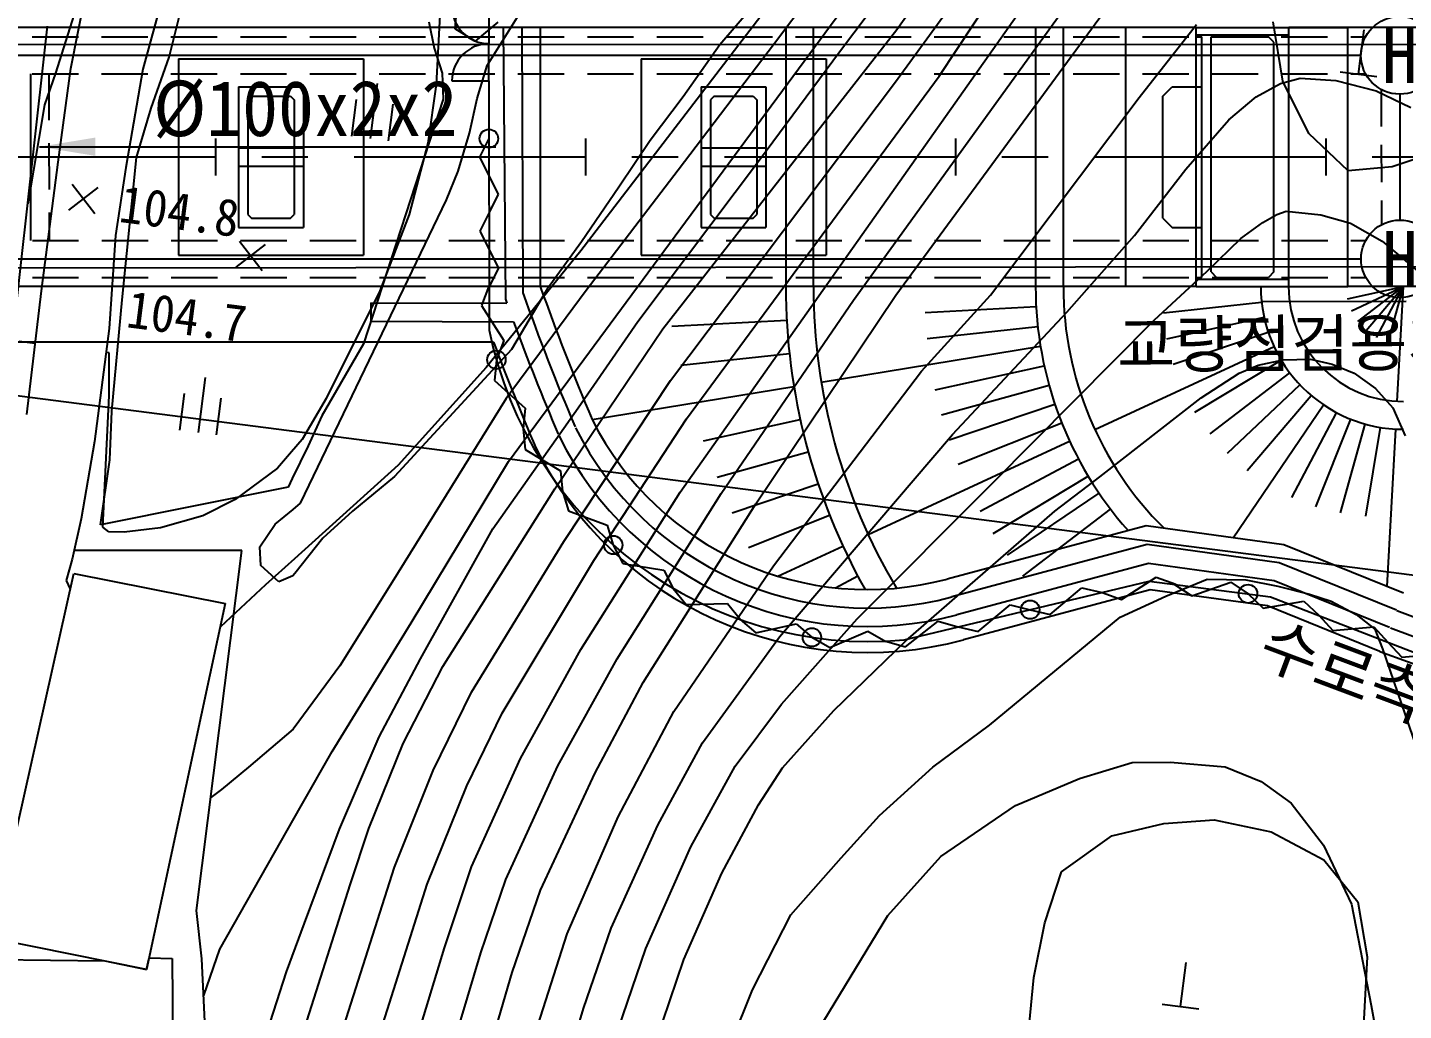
# Model space of a CAD drawing. Header units: millimetres. Extents: x 2406 to 3202, y 1103 to 1810.
# Drawn here: x 3079.9 to 3154.3, y 1428.7 to 1481.8 of the extents above; entities that cross this region are included whole.
import ezdxf
from ezdxf.enums import TextEntityAlignment as Align
from ezdxf.xclip import XClip

# ---------------------------------------------------------------- set-up
doc = ezdxf.new("R2010")
doc.units = ezdxf.units.MM
doc.header["$LTSCALE"] = 10
doc.header["$MEASUREMENT"] = 0
doc.header["$XCLIPFRAME"] = 2
doc.linetypes.add('CENTER', pattern=[2, 1.25, -0.25, 0.25, -0.25])
doc.linetypes.add('HIDDEN', pattern=[0.375, 0.25, -0.125])
for name, color, linetype in [('TN-MANH', 4, 'Continuous'), ('TZ-BASE', 253, 'Continuous'), ('TZ-CABL', 4, 'Continuous')]:
    doc.layers.add(name, color=color, linetype=linetype)
doc.styles.add('HANA', font='GulimChe.ttf')
doc.styles.get("Standard").update_dxf_attribs({"font": 'GulimChe.ttf'})
doc.linetypes.add('I_LINE', pattern='A,3.5,["I",Standard,S=1,R=0,X=-1,Y=-0.5],3.5', length=7)
doc.linetypes.add('ZIGZAG', pattern='A,0.0001,-0.2,[131,ltypeshp.shx,S=0.2,R=0,X=-0.2,Y=0],-0.4,[131,ltypeshp.shx,S=0.2,R=180,X=0.2,Y=0],-0.2', length=0.8001)
doc.dimstyles.get("Standard").update_dxf_attribs({"dimtxt": 0.18, "dimasz": 0.18, "dimexe": 0.18, "dimexo": 0.0625, "dimgap": 0.09, "dimtad": 0, "dimtih": 1, "dimtoh": 1, "dimdec": 4, "dimzin": 0, "dimdsep": 46, "dimtxsty": 'Standard', "dimcen": 0.09, "dimadec": 0, "dimazin": 0, "dimtfac": 1, "dimtdec": 4, "dimtofl": 0, "dimtmove": 0, "dimatfit": 3, "dimfxl": 0, "dimtolj": 1, "dimtzin": 0, "dimarcsym": 0})

# ---------------------------------------------------------------- blocks, each defined once
blk = doc.blocks.new('JD-FHFJ6')
at = {"layer": 'TZ-BASE'}
for p, q in [((280, 26.854), (700, -27.117)), ((639.111, 4.367, 112), (647.273, 16.703, 112)), ((634.499, 14.182, 106), (619.738, -5.066, 106)), ((625.113, -18.1, 113), (648.03, 14.34, 113)), ((634.965, 12.477, 107), (630.204, 6.137, 107)), ((634.474, -7.738, 114), (648.836, 12.139, 114)), ((592.191, 4.79, 110.035), (593.291, 10.433, 110.035)), ((612.267, 10.515, 105), (611.924, 3.915, 105)), ((615.837, -16.441, 108), (635.861, 10.671, 108)), ((633.717, 5.686, 109), (637.34, 10.481, 109)), ((593.2, 10.348, 104), (591.353, 4.539, 104)), ((597.593, 10.355, 105.888), (596.082, 4.749, 105.888)), ((614.682, 4.954, 106.143), (617.809, 9.969, 106.143)), ((636.759, -7.456, 115), (649.799, 10.277, 115)), ((636.818, 6.891, 110), (638.794, 9.697, 110)), ((612.962, 6.936, 105.837), (613.116, 8.925, 105.837)), ((636.75, 4.067, 111), (639.797, 8.252, 111)), ((597.498, 5.404, 104.953), (598.1, 7.769, 104.953)), ((614.781, 4.123), (614.787, 8.123)), ((628.906, 7.992, 106.143), (627.248, 6.058, 106.143)), ((653, 7), (528.025, 7, -102.427)), ((588.428, -15.412, 103.151), (590.924, 7.08, 103.151)), ((611.535, 7.304, 104.953), (611.815, 5.892, 104.953)), ((614.036, 6.268, 105.837), (612.962, 6.936, 105.837)), ((615.254, 7.282, 105.837), (614.036, 6.268, 105.837)), ((615.554, 7), (615.669, -7.669)), ((616.554, 7), (616.612, -7.335)), ((617.554, 7), (617.554, -7)), ((624.171, -9.285, 110), (636.818, 6.891, 110)), ((630.82, 7), (630.82, -7)), ((632.32, -7), (632.32, 7)), ((644.32, 7), (644.32, -7)), ((645.82, -7), (645.82, 7)), ((649.2, -7), (649.2, 7)), ((649.924, 3.224, 116), (653.021, 7.168, 116)), ((652.975, 7, -102.427), (652.975, -7, -102.427)), ((653, -7), (653, 7)), ((653, 7), (661.2, 7)), ((657.676, 4.105, 114.54), (657.156, 7.304, 114.54)), ((658, -7), (658, 7)), ((700, 7), (658, 7)), ((661.2, -7), (661.2, 7)), ((661.772, 4.488, 117.345), (662.078, 6.868, 117.345)), ((630.204, 6.137, 107), (625.001, -0.709, 107)), ((627.248, 6.058, 106.143), (625.281, 3.247, 106.143)), ((653, 6.6), (658, 6.6)), ((653, 6.5), (653.3, 6.5)), ((653.3, -6.5), (653.3, 6.5)), ((653.8, -6.2), (653.8, 6.5)), ((653.8, 6.5), (656.9, 6.5)), ((657.2, 6.2), (656.9, 6.5)), ((657.2, -6.2), (657.2, 6.2)), ((596.517, 2.635, 104.953), (597.498, 5.404, 104.953)), ((598, 5.3), (598, -5.3)), ((598, 5.3), (608, 5.3)), ((608, 5.3), (608, -5.3)), ((611.815, 5.892, 104.953), (612.26, 4.529, 104.953)), ((623, 5.3), (633, 5.3)), ((623, 5.3), (623, -5.3)), ((629.396, -0.147, 109), (633.717, 5.686, 109)), ((633, 5.3), (633, -5.3)), ((591.353, 4.539, 104), (590.767, 2.827, 104)), ((591.491, -0.276, 110.035), (592.191, 4.79, 110.035)), ((596.082, 4.749, 105.888), (595.162, -0.572, 105.888)), ((612.26, 4.529, 104.953), (612.3, 3.134, 104.953)), ((614.138, 3.173, 106.143), (614.682, 4.954, 106.143)), ((660.78, 4.615, 117.345), (662.764, 4.36, 117.345)), ((601.25, 3.8), (604.75, 3.8)), ((601.25, 3.8), (601.25, -3.8)), ((604.75, 3.8), (604.75, -3.8)), ((608.739, 3.978, 104.732), (608.356, 1.002, 104.732)), ((611.924, 3.915, 105), (611.473, 0.75, 105)), ((612.781, 4.126), (614.781, 4.123)), ((624.594, -12.071, 111), (636.75, 4.067, 111)), ((625.463, -14.142, 112), (639.111, 4.367, 112)), ((626.25, 3.8), (626.25, -3.8)), ((626.25, 3.8), (629.75, 3.8)), ((629.75, 3.8), (629.75, -3.8)), ((651.2, 3.3), (651.7, 3.8)), ((651.7, 3.8), (653.3, 3.8)), ((656.238, 3.262, 117), (657.559, 3.978, 117)), ((657.559, 3.978, 117), (658.617, 4.271, 117)), ((659.086, 1.281, 114.54), (657.676, 4.105, 114.54)), ((658.617, 4.271, 117), (660.538, 4.141, 117)), ((660.538, 4.141, 117), (662.726, 3.579, 117)), ((601.95, 3.3), (601.75, 3.1)), ((601.75, 3.1), (601.75, -3.1)), ((601.95, 3.3), (604.05, 3.3)), ((604.05, 3.3), (604.25, 3.1)), ((604.25, 3.1), (604.25, -3.1)), ((607.364, 1.129, 104.732), (607.619, 3.113, 104.732)), ((612.3, 3.134, 104.953), (607.998, -10.085, 104.953)), ((613.736, 1.301, 106.143), (614.138, 3.173, 106.143)), ((625.281, 3.247, 106.143), (623.485, 0.892, 106.143)), ((626.95, 3.3), (626.75, 3.1)), ((626.75, 3.1), (626.75, -3.1)), ((626.95, 3.3), (629.05, 3.3)), ((629.05, 3.3), (629.25, 3.1)), ((629.25, 3.1), (629.25, -3.1)), ((641.886, -7.454, 116), (649.924, 3.224, 116)), ((651.2, -3.3), (651.2, 3.3)), ((654.755, 2.017, 117), (656.238, 3.262, 117)), ((662.726, 3.579, 117), (664.59, 2.686, 117)), ((590.767, 2.827, 104), (589.858, -2.518, 104)), ((595.732, -0.017, 104.953), (596.517, 2.635, 104.953)), ((609.348, 0.875, 104.732), (609.603, 2.858, 104.732)), ((652.443, -0.662, 117), (654.755, 2.017, 117)), ((600, 1), (600, -1)), ((611.473, 0.75, 105), (610.464, -3.107, 105)), ((613.11, -0.759, 106.143), (613.736, 1.301, 106.143)), ((614.775, 1.002), (614.277, 0.001)), ((620, 1), (620, -1)), ((623.485, 0.892, 106.143), (621.804, -1.624, 106.143)), ((640, 1), (640, -1)), ((661.219, -0.737, 114.54), (659.086, 1.281, 114.54)), ((660, 1), (660, -1)), ((601.25, 0.5), (604.75, 0.5)), ((614.277, 0.001), (615.28, -1.997)), ((626.25, 0.5), (629.75, 0.5)), ((667.278, 0.718, 114.54), (663.589, -0.521, 114.54)), ((590.594, -7.232, 110.035), (591.491, -0.276, 110.035)), ((595.162, -0.572, 105.888), (594.591, -4.23, 105.888)), ((594.961, -7.714, 104.953), (595.732, -0.017, 104.953)), ((601.25, -0.5), (604.75, -0.5)), ((625.001, -0.709, 107), (620.031, -7.21, 107)), ((622.823, -8.884, 109), (629.396, -0.147, 109)), ((626.25, -0.5), (629.75, -0.5)), ((649.672, -4.235, 117), (652.443, -0.662, 117)), ((663.589, -0.521, 114.54), (661.219, -0.737, 114.54)), ((592.258, -1.458, 104.759), (593.481, -3.041, 104.759)), ((612.48, -2.307, 106.143), (613.11, -0.759, 106.143)), ((592.078, -2.861, 104.759), (593.661, -1.638, 104.759)), ((615.28, -1.997), (614.782, -2.998)), ((621.804, -1.624, 106.143), (619.78, -4.575, 106.143)), ((604.604, -18.701, 106.143), (612.48, -2.307, 106.143)), ((657.36, -3.106, 118), (657.86, -2.928, 118)), ((657.86, -2.928, 118), (659.735, -3.114, 118)), ((601.75, -3.1), (601.95, -3.3)), ((601.95, -3.3), (604.05, -3.3)), ((604.05, -3.3), (604.25, -3.1)), ((610.464, -3.107, 105), (608.885, -7.229, 105)), ((614.782, -2.998), (614.284, -3.999)), ((626.75, -3.1), (626.95, -3.3)), ((626.95, -3.3), (629.05, -3.3)), ((629.05, -3.3), (629.25, -3.1)), ((651.2, -3.3), (651.7, -3.8)), ((655.404, -4.402, 118), (656.598, -3.53, 118)), ((656.598, -3.53, 118), (657.36, -3.106, 118)), ((659.735, -3.114, 118), (661.329, -3.563, 118)), ((661.329, -3.563, 118), (663.057, -4.539, 118)), ((594.591, -4.23, 105.888), (594.262, -9.268, 105.888)), ((601.25, -3.8), (604.75, -3.8)), ((614.284, -3.999), (615.288, -5.997)), ((626.25, -3.8), (629.75, -3.8)), ((646.006, -8.377, 117), (649.672, -4.235, 117)), ((651.7, -3.8), (653.3, -3.8)), ((653.583, -6.161, 118), (655.404, -4.402, 118)), ((601.113, -5.949, 104.725), (602.696, -4.727, 104.725)), ((601.293, -4.547, 104.725), (602.516, -6.13, 104.725)), ((619.738, -5.066, 106), (614.624, -11.361, 106)), ((619.78, -4.575, 106.143), (617.933, -7.139, 106.143)), ((663.057, -4.539, 118), (665.21, -6.365, 118)), ((598, -5.3), (608, -5.3)), ((623, -5.3), (633, -5.3)), ((615.288, -5.997), (614.79, -6.998)), ((650.735, -8.813, 118), (653.583, -6.161, 118)), ((653, -6.5), (653.3, -6.5)), ((653, -6.6), (658, -6.6)), ((653.8, -6.2), (654.1, -6.5)), ((654.1, -6.5), (656.9, -6.5)), ((657.2, -6.2), (656.9, -6.5)), ((657.2, -6.2), (656.9, -6.5)), ((652.975, -7, -102.427), (528.025, -7, -102.427)), ((589.812, -13.907, 110.035), (590.594, -7.232, 110.035)), ((608.885, -7.229, 105), (605.981, -13.042, 105)), ((614.777, -6.972), (614.381, -8.017)), ((620.031, -7.21, 107), (615.71, -13.043, 107)), ((617.933, -7.139, 106.143), (616, -10.39, 106.143)), ((653, -7), (661.2, -7)), ((661.168, -7.667), (664.2, -7)), ((700, -7), (661.2, -7)), ((661.382, -8.304), (664.2, -7)), ((661.728, -8.879), (664.2, -7)), ((662.19, -9.367), (664.2, -7)), ((662.746, -9.743), (664.2, -7)), ((663.369, -9.992), (664.2, -7)), ((663.864, -13.201), (664.2, -7)), ((594.401, -13.724, 104.953), (594.961, -7.714, 104.953)), ((608.393, -7.87), (608.39, -8.87)), ((608.393, -7.87), (615.75, -7.895)), ((614.381, -8.017), (615.578, -9.906)), ((627.332, -18.18, 114), (634.474, -7.738, 114)), ((629.207, -18.731, 115), (636.759, -7.456, 115)), ((638.158, -11.561, 116), (641.886, -7.454, 116)), ((638.358, -8.401), (644.349, -8.076)), ((651.231, -8.41), (656.535, -7.834)), ((656.586, -7.803), (664.35, -7.782)), ((608.39, -8.87), (616.112, -8.897)), ((619.593, -13.542, 109), (622.823, -8.884, 109)), ((624.666, -9.143), (630.869, -8.807)), ((639.828, -14.983, 117), (646.006, -8.377, 117)), ((642.031, -17.576, 118), (650.735, -8.813, 118)), ((651.41, -9.815), (656.67, -8.657)), ((594.262, -9.268, 105.888), (593.471, -15.364, 105.888)), ((618.332, -17.921, 110), (624.171, -9.285, 110)), ((638.459, -9.8), (644.437, -9.149)), ((651.756, -11.193), (656.894, -9.462)), ((615.027, -10), (572.437, -10)), ((615.027, -10), (572.437, -10)), ((590.262, -10.067, 105), (589.4, -9.956, 105)), ((607.998, -10.085, 104.953), (605.741, -13.977, 104.953)), ((616, -10.39, 106.143), (609.675, -17.254, 106.143)), ((615.578, -9.906), (615.182, -10.951)), ((632.74, -12.158), (644.582, -10.216)), ((647.519, -14.718), (657.203, -10.237)), ((594.262, -10.581, 105), (594.094, -10.56, 105)), ((594.258, -12.881, 105), (594.262, -10.581, 105)), ((615.182, -10.951), (615.077, -12.065)), ((625.15, -11.247), (631.016, -10.609)), ((652.933, -13.779), (657.594, -10.975)), ((656.348, -11.243, 119), (657.694, -10.96, 119)), ((657.694, -10.96, 119), (659.18, -10.924, 119)), ((659.18, -10.924, 119), (660.343, -11.187, 119)), ((614.624, -11.361, 106), (609.871, -16.643, 106)), ((630.163, -22.087, 116), (638.158, -11.561, 116)), ((638.896, -12.57), (644.785, -11.274)), ((653.272, -13.012, 119), (655.323, -11.681, 119)), ((653.746, -14.947), (658.062, -11.666)), ((655.323, -11.681, 119), (656.348, -11.243, 119)), ((660.343, -11.187, 119), (661.533, -11.681, 119)), ((661.533, -11.681, 119), (662.679, -12.512, 119)), ((599.444, -11.906, 104.732), (599.062, -14.882, 104.732)), ((615.077, -12.065), (616.733, -13.568)), ((618.828, -20.77, 111), (624.594, -12.071, 111)), ((620.356, -14.188), (631.26, -12.4)), ((639.231, -13.932), (645.045, -12.318)), ((654.692, -16.006), (658.603, -12.302)), ((662.679, -12.512, 119), (663.629, -13.545, 119)), ((593.909, -20, 105), (594.258, -12.881, 105)), ((598.07, -14.754, 104.732), (598.325, -12.77, 104.732)), ((600.054, -15.009, 104.732), (600.309, -13.025, 104.732)), ((605.981, -13.042, 105), (604.691, -15.259, 105)), ((615.71, -13.043, 107), (609.549, -22.961, 107)), ((639.643, -15.274), (645.361, -13.348)), ((647.793, -17.286, 119), (653.272, -13.012, 119)), ((655, -20.569), (659.873, -13.381)), ((655.755, -16.942), (659.209, -12.876)), ((594.297, -16.357, 104.953), (594.401, -13.724, 104.953)), ((605.741, -13.977, 104.953), (605.013, -15.6, 104.953)), ((614.992, -20.09, 109), (619.593, -13.542, 109)), ((616.733, -13.568), (616.629, -14.681)), ((658.16, -18.393), (660.589, -13.812)), ((663.629, -13.545, 119), (664.289, -15.054, 119)), ((616.629, -14.681), (616.738, -15.793)), ((620.456, -21.797, 112), (625.463, -14.142, 112)), ((626.375, -15.326), (631.6, -14.176)), ((640.13, -16.59), (645.732, -14.358)), ((659.463, -18.89), (661.346, -14.162)), ((660.805, -19.228), (662.137, -14.429)), ((662.166, -19.405), (662.953, -14.608)), ((663.321, -23.204), (663.783, -14.699)), ((593.471, -15.364, 105.888), (592.736, -19.546, 105.888)), ((604.691, -15.259, 105), (604.107, -15.934, 105)), ((605.013, -15.6, 104.953), (604.147, -17.374, 104.953)), ((630.472, -25.926, 117), (639.828, -14.983, 117)), ((635.266, -20.386), (646.157, -15.347)), ((593.783, -19.875, 104.953), (594.297, -16.357, 104.953)), ((604.107, -15.934, 105), (603.348, -16.811, 105)), ((616.738, -15.793), (618.651, -16.952)), ((627.11, -17.298), (632.037, -15.93)), ((641.323, -19.129), (646.636, -16.312)), ((603.348, -16.811, 105), (601.068, -18.5, 105)), ((609.871, -16.643, 106), (604.267, -21.701, 106)), ((610.582, -25.16, 108), (615.837, -16.441, 108)), ((618.651, -16.952), (618.761, -18.065)), ((603.923, -17.832, 104.953), (593.783, -19.875, 104.953)), ((604.147, -17.374, 104.953), (603.923, -17.832, 104.953)), ((609.675, -17.254, 106.143), (607.399, -19.133, 106.143)), ((627.923, -19.223), (632.567, -17.658)), ((634.669, -24.948, 118), (642.031, -17.576, 118)), ((642.025, -20.343), (647.166, -17.249)), ((645.358, -19.139, 119), (647.793, -17.286, 119)), ((601.068, -18.5, 105), (599.314, -19.385, 105)), ((612.287, -27.53, 110), (618.332, -17.921, 110)), ((618.755, -18.05), (619.077, -19.121)), ((619.751, -26.602, 113), (625.113, -18.1, 113)), ((621.71, -27.106, 114), (627.332, -18.18, 114)), ((642.793, -21.514), (647.746, -18.156)), ((603.225, -19.83, 106.143), (604.193, -19.037, 106.143)), ((604.193, -19.037, 106.143), (604.604, -18.701, 106.143)), ((607.399, -19.133, 106.143), (605.806, -20.586, 106.143)), ((619.077, -19.121), (621.176, -19.891)), ((623.121, -28.394, 115), (629.207, -18.731, 115)), ((637.314, -26.132, 119), (645.358, -19.139, 119)), ((643.626, -22.64), (648.374, -19.031)), ((592.736, -19.546, 105.888), (592.255, -21.731, 105.888)), ((594.233, -20.24, 105), (593.909, -20, 105)), ((597.036, -20.039, 105), (595.06, -20.264, 105)), ((599.314, -19.385, 105), (597.036, -20.039, 105)), ((602.399, -21.052, 106.143), (603.225, -19.83, 106.143)), ((621.176, -19.891), (621.497, -20.962)), ((628.812, -21.1), (633.191, -19.355)), ((650.293, -19.922), (639.539, -22.799)), ((657.734, -20.945), (650.293, -19.922)), ((595.06, -20.264, 105), (594.233, -20.24, 105)), ((605.806, -20.586, 106.143), (604.289, -22.494, 106.143)), ((611.084, -27.103, 109), (614.992, -20.09, 109)), ((613.833, -28.911, 111), (618.828, -20.77, 111)), ((601.426, -21.264, 105.884), (592.359, -21.26, 105.884)), ((598.968, -40.717, 105.884), (601.426, -21.264, 105.884)), ((602.443, -22.072, 106.143), (602.399, -21.052, 106.143)), ((621.497, -20.962), (622.016, -21.953)), ((630.387, -22.644), (633.905, -21.016)), ((650.357, -20.94), (639.797, -23.765)), ((657.475, -21.919), (650.357, -20.94)), ((664.2, -23.559), (657.734, -20.945)), ((592.255, -21.731, 105.888), (591.935, -22.882, 105.888)), ((603.431, -22.95, 106.143), (602.443, -22.072, 106.143)), ((604.267, -21.701, 106), (602.699, -23.116, 106)), ((615.485, -30.038, 112), (620.456, -21.797, 112)), ((622.016, -21.953), (624.223, -22.312)), ((624.774, -29.948, 116), (630.163, -22.087, 116)), ((650.42, -21.959), (640.056, -24.731)), ((657.215, -22.893), (650.42, -21.959)), ((663.825, -24.486), (657.475, -21.919)), ((587.934, -42.215, 110.97), (592.35, -22.508, 110.97)), ((591.935, -22.882, 105.888), (592.141, -23.343, 105.888)), ((592.35, -22.508, 110.97), (600.521, -24.129, 110.97)), ((604.189, -22.619, 106.143), (603.431, -22.95, 106.143)), ((604.289, -22.494, 106.143), (604.189, -22.619, 106.143)), ((609.549, -22.961, 107), (606.713, -27.481, 107)), ((624.223, -22.312), (624.741, -23.303)), ((633.503, -23.275), (634.708, -22.635)), ((648.964, -23.909), (650.842, -22.695)), ((650.842, -22.695), (651.891, -23.082)), ((651.358, -23.732, 120), (653.583, -22.8, 120)), ((652.76, -23.71), (654.871, -22.973)), ((653.583, -22.8, 120), (655.681, -22.848, 120)), ((654.871, -22.973), (655.799, -23.596)), ((655.681, -22.848, 120), (657.41, -23.181, 120)), ((663.45, -25.413), (657.215, -22.893)), ((602.699, -23.116, 106), (600.281, -25.387, 106)), ((624.741, -23.303), (625.437, -24.178)), ((650.509, -23.384), (640.417, -26.084)), ((650.509, -23.384), (640.417, -26.084)), ((645.115, -24.708), (646.826, -23.269)), ((646.826, -23.269), (647.915, -23.522)), ((647.915, -23.522), (648.964, -23.909)), ((648.888, -24.854, 120), (651.358, -23.732, 120)), ((656.852, -24.256), (650.509, -23.384)), ((656.852, -24.256), (650.509, -23.384)), ((651.832, -23.086), (652.76, -23.71)), ((655.799, -23.596), (656.611, -24.365)), ((657.41, -23.181, 120), (659.126, -23.623, 120)), ((659.126, -23.623, 120), (660.296, -23.995, 120)), ((600.521, -24.129, 110.97), (596.281, -43.891, 110.97)), ((625.437, -24.178), (627.672, -24.114)), ((627.672, -24.114), (628.368, -24.988)), ((641.225, -25.641), (642.937, -24.202)), ((642.937, -24.202), (644.026, -24.455)), ((644.026, -24.455), (645.115, -24.708)), ((656.611, -24.365), (658.815, -23.989)), ((662.926, -26.711), (656.852, -24.256)), ((662.926, -26.711), (656.852, -24.256)), ((658.815, -23.989), (659.627, -24.758)), ((660.296, -23.995, 120), (661.643, -24.721, 120)), ((663.848, -24.495), (679.607, -30.42)), ((606.304, -32.125, 108), (610.582, -25.16, 108)), ((628.352, -24.979), (629.201, -25.706)), ((629.201, -25.706), (631.384, -25.219)), ((630.59, -29.555, 118), (634.669, -24.948, 118)), ((631.384, -25.219), (632.233, -25.946)), ((637.281, -26.454), (639.047, -25.083)), ((639.047, -25.083), (640.125, -25.379)), ((641.824, -30.701, 120), (648.888, -24.854, 120)), ((659.627, -24.758), (660.379, -25.585)), ((661.643, -24.721, 120), (662.648, -25.515, 120)), ((626.316, -31.643, 117), (630.472, -25.926, 117)), ((632.233, -25.946), (633.204, -26.501)), ((633.204, -26.501), (635.256, -25.615)), ((635.256, -25.615), (636.227, -26.17)), ((640.136, -25.388), (641.225, -25.641)), ((660.379, -25.585), (662.605, -25.375)), ((662.605, -25.375), (663.357, -26.202)), ((662.648, -25.515, 120), (663.067, -26.566, 120)), ((663.496, -25.431), (679.213, -31.341)), ((616.477, -32.499, 113), (619.751, -26.602, 113)), ((633.411, -29.9, 119), (637.314, -26.132, 119)), ((636.202, -26.159), (637.281, -26.454)), ((662.926, -26.711), (680, -32.91)), ((662.926, -26.711), (680, -32.91)), ((663.067, -26.566, 120), (666.027, -35.21, 120)), ((663.357, -26.202), (664.109, -27.029)), ((606.713, -27.481, 107), (604.511, -30.495, 107)), ((608.85, -31.325, 109), (611.084, -27.103, 109)), ((618.508, -32.886, 114), (621.71, -27.106, 114)), ((664.109, -27.029), (666.335, -26.819)), ((610.152, -31.688, 110), (612.287, -27.53, 110)), ((611.758, -33.141, 111), (613.833, -28.911, 111)), ((620.519, -33.272, 115), (623.121, -28.394, 115)), ((628.087, -32.917, 118), (630.59, -29.555, 118)), ((613.576, -33.973, 112), (615.485, -30.038, 112)), ((621.757, -35.645, 116), (624.774, -29.948, 116)), ((630.64, -32.998, 119), (633.411, -29.9, 119)), ((604.204, -30.916, 107), (601.782, -32.962, 107)), ((604.511, -30.495, 107), (604.204, -30.916, 107)), ((638.764, -32.966, 120), (641.824, -30.701, 120)), ((606.706, -36.311, 109), (608.85, -31.325, 109)), ((608.283, -36.277, 110), (610.152, -31.688, 110)), ((623.897, -36.096, 117), (626.316, -31.643, 117)), ((604.638, -35.056, 108), (606.304, -32.125, 108)), ((613.838, -38.348, 113), (616.477, -32.499, 113)), ((646.701, -33.576, 121), (649.541, -32.713, 121)), ((649.541, -32.713, 121), (651.59, -32.703, 121)), ((651.59, -32.703, 121), (654.561, -32.948, 121)), ((601.782, -32.962, 107), (600.321, -34.167, 107)), ((609.667, -38.363, 111), (611.758, -33.141, 111)), ((615.683, -39.043, 114), (618.508, -32.886, 114)), ((617.57, -39.602, 115), (620.519, -33.272, 115)), ((625.688, -37.272, 118), (628.087, -32.917, 118)), ((629.349, -34.997, 119), (630.64, -32.998, 119)), ((635.879, -35.585, 120), (638.764, -32.966, 120)), ((654.561, -32.948, 121), (656.506, -33.744, 121)), ((600.321, -34.167, 107), (599.741, -34.604, 107)), ((611.434, -39.286, 112), (613.576, -33.973, 112)), ((643.237, -35.041, 121), (646.701, -33.576, 121)), ((656.506, -33.744, 121), (658.131, -34.908, 121)), ((658.131, -34.908, 121), (659.886, -37.18, 121)), ((600.232, -42.806, 108), (604.638, -35.056, 108)), ((619.009, -41.973, 116), (621.757, -35.645, 116)), ((627.36, -38.698, 119), (629.349, -34.997, 119)), ((633.814, -37.867, 120), (635.879, -35.585, 120)), ((639.197, -37.796, 121), (643.237, -35.041, 121)), ((604.814, -41.392, 109), (606.706, -36.311, 109)), ((607.271, -39.329, 110), (608.283, -36.277, 110)), ((621.384, -41.665, 117), (623.897, -36.096, 117)), ((648.437, -36.67, 122.648), (651.252, -36.011, 122.648)), ((651.252, -36.011, 122.648), (653.963, -35.802, 122.648)), ((653.963, -35.802, 122.648), (657.048, -36.451, 122.648)), ((645.724, -38.618, 122.648), (648.437, -36.67, 122.648)), ((657.048, -36.451, 122.648), (659.892, -37.971, 122.648)), ((623.252, -42.765, 118), (625.688, -37.272, 118)), ((631.092, -40.95, 120), (633.814, -37.867, 120)), ((636.332, -40.975, 121), (639.197, -37.796, 121)), ((659.886, -37.18, 121), (661.387, -40.375, 121)), ((606.934, -46.954, 111), (609.667, -38.363, 111)), ((612.373, -42.72, 113), (613.838, -38.348, 113)), ((644.811, -41.382, 122.648), (645.724, -38.618, 122.648)), ((659.892, -37.971, 122.648), (661.739, -40.249, 122.648)), ((604.959, -46.633, 110), (607.271, -39.329, 110)), ((609.054, -46.796, 112), (611.434, -39.286, 112)), ((614.345, -42.99, 114), (615.683, -39.043, 114)), ((625.31, -43.349, 119), (627.36, -38.698, 119)), ((616.036, -44.063, 115), (617.57, -39.602, 115)), ((599.271, -43.32, 105.884), (598.968, -40.717, 105.884)), ((661.387, -40.375, 121), (662.46, -45.834, 121)), ((661.739, -40.249, 122.648), (662.239, -43.211, 122.648)), ((603.835, -44.021, 109), (604.814, -41.392, 109)), ((629.021, -45.002, 120), (631.092, -40.95, 120)), ((632.87, -46.67, 121), (636.332, -40.975, 121)), ((644.219, -44.326, 122.648), (644.811, -41.382, 122.648)), ((596.281, -43.891, 110.97), (587.934, -42.215, 110.97)), ((617.062, -48.013, 116), (619.009, -41.973, 116)), ((619.892, -46.008, 117), (621.384, -41.665, 117)), ((599.367, -45.308, 108), (600.232, -42.806, 108)), ((609.845, -51.028, 113), (612.373, -42.72, 113)), ((611.013, -54.164, 114), (614.345, -42.99, 114)), ((621.454, -48.054, 118), (623.252, -42.765, 118)), ((578.636, -43.238, 110.256), (594.019, -43.437, 110.256)), ((594.019, -43.437, 110.256), (596.281, -43.891, 110.256)), ((596.281, -43.891, 110.256), (596.415, -43.264, 110.256)), ((596.415, -43.264, 110.256), (597.668, -43.307, 110.256)), ((597.668, -43.307, 110.256), (597.72, -55.066, 110.256)), ((599.618, -50.488, 105.884), (599.271, -43.32, 105.884)), ((622.95, -50.305, 119), (625.31, -43.349, 119)), ((652.149, -45.898, 124.025), (652.455, -43.517, 124.025)), ((662.239, -43.211, 122.648), (662.047, -46.908, 122.648)), ((600.073, -55.749, 109), (603.835, -44.021, 109)), ((613.644, -52.179, 115), (616.036, -44.063, 115)), ((643.978, -46.936, 122.648), (644.219, -44.326, 122.648)), ((626.588, -51.002, 120), (629.021, -45.002, 120)), ((617.741, -53.08, 117), (619.892, -46.008, 117)), ((651.157, -45.77, 124.025), (653.141, -46.025, 124.025)), ((662.46, -45.834, 121), (664.684, -58.262, 121))]:
    blk.add_line(p, q, dxfattribs=at)
at = {"layer": 'TZ-BASE', "linetype": 'I_LINE', "ltscale": 0.2}
for p, q in [((484.729, 6.124), (700.4, 6.067)), ((453.964, -6.089), (700, -5.886))]:
    blk.add_line(p, q, dxfattribs=at)
at = {"layer": 'TZ-BASE', "ltscale": 0.2}
for p, q in [((614.769, 4.123), (614.795, -9.347)), ((637.217, -26.089), (650.463, -22.911)), ((650.463, -22.911), (657.017, -23.753)), ((657.017, -23.753), (679.386, -32.412))]:
    blk.add_line(p, q, dxfattribs=at)
at = {"layer": 'TZ-BASE', "linetype": 'CENTER', "flags": 128}
blk.add_lwpolyline([(700, 0), (280, 0), (0, 0)], dxfattribs=at)
at = {"layer": 'TZ-BASE'}
for centre in [(614.775, 1.002), (615.182, -10.951), (621.497, -20.962), (655.799, -23.596), (644.026, -24.455), (632.233, -25.946)]:
    blk.add_circle(centre, 0.5, dxfattribs=at)
for centre, radius, start, end in [((614.787, 8.123), 2, 179.90491, 269.90491), ((614.781, 4.123), 2, 89.90491, 179.90491), ((736.704, 35.309), 127.438, 199.5495, 203.04597), ((736.704, 35.309), 126.438, 199.5495, 203.04597), ((664.2, -7), 33.38, 180, 209.35701), ((664.2, -7), 31.88, 180, 210.73249), ((664.2, -7), 19.88, 180, 221.53816), ((664.2, -7), 18.38, 180, 225.26059), ((664.2, -7), 7.71, 180, 270), ((664.2, -7), 6.21, 180, 270), ((736.704, 35.309), 128.438, 199.5495, 199.65663), ((736.704, 35.309), 128.438, 200.13164, 203.04597), ((736.704, 35.309), 129.838, 200.42398, 203.1408), ((736.704, 35.309), 129.838, 200.42398, 203.1408), ((635.236, -6.714), 17.651, 206.66944, 284.97712), ((635.236, -6.714), 16.651, 206.66944, 284.97712), ((635.236, -6.714), 18.651, 206.66944, 284.97712), ((635.236, -6.714), 20.051, 206.66944, 284.97712), ((635.236, -6.714), 20.051, 206.66944, 284.97712)]:
    blk.add_arc(centre, radius, start, end, dxfattribs=at)
at = {"layer": 'TZ-BASE', "ltscale": 0.2}
blk.add_arc((635.319, -5.244), 20.931, 191.30318, 275.20192, dxfattribs=at)
at = {"layer": 'TZ-BASE', "style": 'HANA'}
for s, height, rotation, p in [('104.8', 2, 352.67756, (594.726, -3.496, 104.759)), ('104.7', 2, 352.67756, (595.122, -9.185, 104.725)), ('교량점검용계단', 2.5, 0.39655, (648.732, -11.387)), ('수로측구', 2.5, 339.45205, (656.202, -27.294))]:
    blk.add_text(s, height=height, rotation=rotation, dxfattribs=at).set_placement(p)

msp = doc.modelspace()

# ---------------------------------------------------------------- linework, layer by layer
at = {"layer": 'TN-MANH'}
for centre in [(3154.052, 1480.298, 250.336), (3154.062, 1469.298, 250.336)]:
    msp.add_circle(centre, 2.1, dxfattribs=at)
at = {"layer": 'TZ-CABL', "linetype": 'HIDDEN'}
for points in [[(3008.899, 1481.298), (3152.205, 1481.298)], [(3008.899, 1479.298), (3152.205, 1479.298)], [(3081.052, 1479.298), (3081.06, 1470.298)]]:
    msp.add_lwpolyline(points, dxfattribs=at)
at = {"layer": 'TZ-CABL', "linetype": 'ZIGZAG', "ltscale": 0.5}
for points in [[(3009.152, 1480.298), (3151.952, 1480.298)], [(3080.052, 1479.297), (3080.06, 1470.297)]]:
    msp.add_lwpolyline(points, dxfattribs=at)
at = {"layer": 'TZ-CABL', "linetype": 'HIDDEN', "ltscale": 0.8, "elevation": 250.336}
msp.add_lwpolyline([(3153.052, 1478.451), (3153.058, 1471.144)], dxfattribs=at)
at = {"layer": 'TZ-CABL', "linetype": 'ZIGZAG', "ltscale": 0.5, "elevation": 250.336}
for points in [[(3154.052, 1478.198), (3154.058, 1471.398)], [(3009.162, 1469.298), (3151.962, 1469.298)]]:
    msp.add_lwpolyline(points, dxfattribs=at)
at = {"layer": 'TZ-CABL', "linetype": 'HIDDEN', "elevation": 250.336}
for points in [[(3008.909, 1470.298), (3152.215, 1470.298)], [(3008.909, 1468.298), (3152.215, 1468.298)]]:
    msp.add_lwpolyline(points, dxfattribs=at)

# ---------------------------------------------------------------- block references
at = {"layer": 'TZ-BASE'}
ref = msp.add_blockref('JD-FHFJ6', (2490.052, 1474.798), dxfattribs=at)
XClip(ref).set_block_clipping_path([(-0.0000000004, -75), (700.0000000006, 75.0000000039)])

# ---------------------------------------------------------------- texts
at = {"layer": 'TN-MANH', "linetype": 'ByBlock'}
for p in [(3154.052, 1480.298, 250.336), (3154.062, 1469.298, 250.336)]:
    msp.add_text('H', height=3, dxfattribs=at).set_placement(p, align=Align.MIDDLE)
at = {"layer": 'TZ-BASE'}
msp.add_text('Ø100x2x2', height=3, rotation=0.05182, dxfattribs=at).set_placement((3094.903, 1477.434), align=Align.MIDDLE)

# ---------------------------------------------------------------- leaders
msp.add_leader([(3080.552, 1475.357), (3105.208, 1475.357)], dimstyle='Standard', override={"dimtxt": 3, "dimasz": 3, "dimexe": 2, "dimexo": 3, "dimgap": 1, "dimtad": 0, "dimtih": 0, "dimcen": 1, "dimaunit": 1, "dimadec": 8, "dimtix": 1, "dimtofl": 1, "dimtmove": 2, "dimtvp": 2}, dxfattribs=at)

doc.saveas('drawing.dxf')
